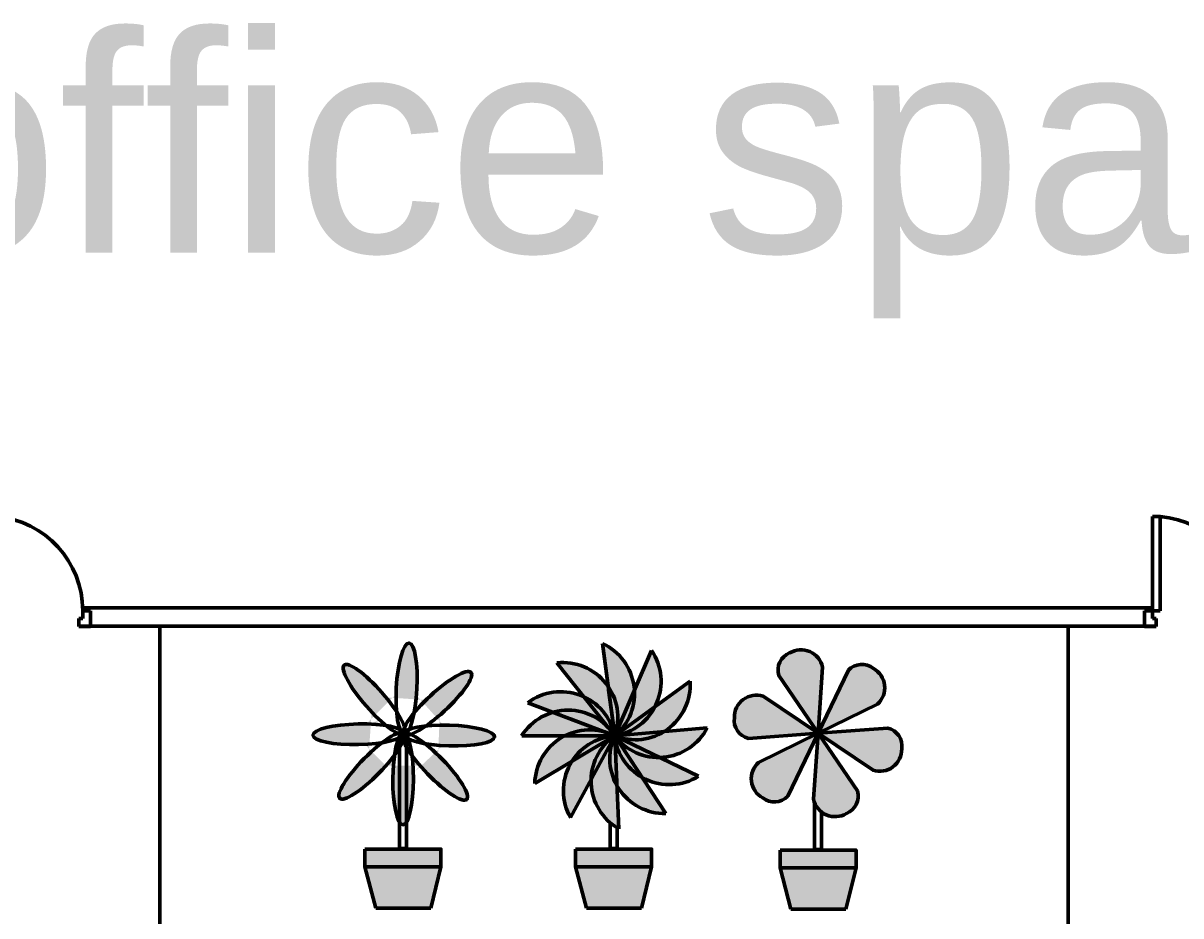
# Model space of a CAD drawing. Header units: feet. Extents: x 9 to 183943, y 42 to 62180.
# Drawn here: x 14097.6 to 14474.6, y 41514.7 to 41805.4 of the extents above; entities that cross this region are included whole.
import ezdxf

# ---------------------------------------------------------------- set-up
doc = ezdxf.new("R2010")
doc.units = ezdxf.units.FT
doc.header["$LTSCALE"] = 2.5
doc.header["$MEASUREMENT"] = 0
doc.layers.add('1', color=7, linetype='Continuous', lineweight=50)
doc.layers.add('3', color=7, linetype='Continuous', lineweight=30)
doc.styles.get("Standard").update_dxf_attribs({"font": 'arial.ttf'})

# ---------------------------------------------------------------- blocks, each defined once
blk = doc.blocks.new('*U53')
at = {"layer": '1'}
blk.add_ellipse((0, 0), major_axis=(14.81, 0.3), ratio=0.227459, dxfattribs=at)
blk = doc.blocks.new('*U48')
at = {"layer": '1', "color": 0, "linetype": 'ByBlock', "lineweight": -2, "transparency": 16777216}
for p, rotation in [((2836.89, 7402.33), 265.7922521989047), ((2826.31, 7398.78), 310.0909608987222), ((2846.94, 7397.49), 221.4935434990873), ((2825.48, 7377.11), 44.29870869981744), ((2846.15, 7376.84), 132.8961260994524), ((2850.75, 7387), 177.1948347992698), ((2835.76, 7372.77), 88.59741739963488)]:
    blk.add_blockref('*U53', p, dxfattribs=dict(at, rotation=rotation))
blk.add_blockref('*U53', (2821.17, 7387.4), dxfattribs=at)
blk = doc.blocks.new('*U49')
at = {"layer": '1'}
for p, q in [((15.14, -4.17), (-15.14, -4.17)), ((0, -4.17), (15.14, -4.17))]:
    blk.add_line(p, q, dxfattribs=at)
blk.add_arc((0, -13.74), 17.92, 32.2961, 147.7039, dxfattribs=at)
blk = doc.blocks.new('*U50')
at = {"layer": '1', "color": 0, "linetype": 'ByBlock', "lineweight": -2, "transparency": 16777216}
for p, rotation in [((3348.72, 8768.94), 277.5228828953356), ((3340.44, 8767.85), 308.3587587725952), ((3356.39, 8765.64), 246.6870070180761), ((3333.89, 8762.66), 339.1946346498547), ((3361.28, 8758.87), 215.8511311408166), ((3331.42, 8749.2), 30.83587587725947), ((3335.71, 8742.03), 61.671751754519), ((3362.01, 8750.55), 185.015255263557), ((3343.06, 8738.07), 92.50762763177853), ((3351.4, 8738.44), 123.3435035090381), ((3358.38, 8743.03), 154.1793793862976)]:
    blk.add_blockref('*U49', p, dxfattribs=dict(at, rotation=rotation))
blk.add_blockref('*U49', (3331.42, 8757.56), dxfattribs=at)
blk = doc.blocks.new('*U51')
at = {"layer": '1'}
blk.add_lwpolyline([(5.8, -13.59), (-7.01, 5.2, -0.390289), (-3.45, 12.55, -0.515259), (7.27, 7.93), (5.8, -13.59)], format="xyb", dxfattribs=at)
blk = doc.blocks.new('*U52')
at = {"layer": '1', "color": 0, "linetype": 'ByBlock', "lineweight": -2, "transparency": 16777216}
blk.add_blockref('*U51', (1593.87, 4211.6), dxfattribs=at)
for p, rotation in [((1608.53, 4209.83), 299.9999999999999), ((1585, 4199.79), 59.99999999999997), ((1614.33, 4196.24), 239.9999999999999), ((1590.79, 4186.2), 120), ((1605.46, 4184.43), 180)]:
    blk.add_blockref('*U51', p, dxfattribs=dict(at, rotation=rotation))

msp = doc.modelspace()

# ---------------------------------------------------------------- hatches: boundary and pattern name
at = {"layer": '3', "transparency": 33554585}
h = msp.add_hatch(color=256, dxfattribs=at)
h.dxf.hatch_style = 1
h.set_gradient(color1=(255, 0, 255), color2=(255, 0, 255), tint=1)
edge = h.paths.add_edge_path()
edge.add_ellipse((14211.92, 41585.2), major_axis=(-9.77, 11.13), ratio=0.227459, start_angle=238.2338, end_angle=487.5039)
edge.add_ellipse((14206.78, 41573.82), major_axis=(14.81, 0.3), ratio=0.227459, start_angle=23.1374, end_angle=51.903, ccw=False)
edge.add_ellipse((14222.5, 41588.75), major_axis=(0.78, 14.79), ratio=0.227459, start_angle=481.2738, end_angle=515.0047, ccw=False)
edge = h.paths.add_edge_path()
edge.add_ellipse((14222.5, 41588.75), major_axis=(0.78, 14.79), ratio=0.227459, start_angle=238.2338, end_angle=481.2738)
edge.add_ellipse((14211.92, 41585.2), major_axis=(-9.77, 11.13), ratio=0.227459, start_angle=205.6046, end_angle=238.2338, ccw=False)
edge.add_ellipse((14232.55, 41583.91), major_axis=(10.89, 10.04), ratio=0.227459, start_angle=481.2738, end_angle=512.7438, ccw=False)
edge = h.paths.add_edge_path()
edge.add_ellipse((14232.55, 41583.91), major_axis=(10.89, 10.04), ratio=0.227459, start_angle=238.2338, end_angle=481.2738)
edge.add_ellipse((14222.5, 41588.75), major_axis=(0.78, 14.79), ratio=0.227459, start_angle=205.6046, end_angle=238.2338, ccw=False)
edge.add_ellipse((14236.36, 41573.42), major_axis=(-14.8, 0.42), ratio=0.227459, start_angle=301.2738, end_angle=332.7438, ccw=False)
edge = h.paths.add_edge_path()
edge.add_ellipse((14236.36, 41573.42), major_axis=(-14.8, 0.42), ratio=0.227459, start_angle=58.2338, end_angle=301.2738)
edge.add_ellipse((14232.55, 41583.91), major_axis=(10.89, 10.04), ratio=0.227459, start_angle=205.6046, end_angle=238.2338, ccw=False)
edge.add_ellipse((14231.76, 41563.26), major_axis=(-10.3, 10.64), ratio=0.227459, start_angle=301.2738, end_angle=332.7438, ccw=False)
edge = h.paths.add_edge_path()
edge.add_ellipse((14231.76, 41563.26), major_axis=(-10.3, 10.64), ratio=0.227459, start_angle=58.2338, end_angle=301.2738)
edge.add_ellipse((14236.36, 41573.42), major_axis=(-14.8, 0.42), ratio=0.227459, start_angle=25.6046, end_angle=58.2338, ccw=False)
edge.add_ellipse((14221.37, 41559.19), major_axis=(0.06, 14.81), ratio=0.227459, start_angle=301.2738, end_angle=332.7438, ccw=False)
edge = h.paths.add_edge_path()
edge.add_ellipse((14221.37, 41559.19), major_axis=(0.06, 14.81), ratio=0.227459, start_angle=199.2683, end_angle=301.2738)
edge.add_ellipse((14231.76, 41563.26), major_axis=(-10.3, 10.64), ratio=0.227459, start_angle=41.313, end_angle=58.2338, ccw=False)
edge.add_line((14222.43, 41569.7), (14222.43, 41545.2))
edge = h.paths.add_edge_path()
edge.add_ellipse((14231.76, 41563.26), major_axis=(-10.3, 10.64), ratio=0.227459, start_angle=25.6046, end_angle=41.313, ccw=False)
edge.add_ellipse((14211.1, 41563.53), major_axis=(10.39, 10.56), ratio=0.227459, start_angle=315.2114, end_angle=332.7438, ccw=False)
edge.add_line((14220.16, 41569.36), (14220.16, 41545.29))
edge.add_ellipse((14221.37, 41559.19), major_axis=(0.06, 14.81), ratio=0.227459, start_angle=159.883, end_angle=199.2683)
edge.add_line((14222.43, 41545.2), (14222.43, 41569.7))
edge = h.paths.add_edge_path()
edge.add_ellipse((14211.1, 41563.53), major_axis=(10.39, 10.56), ratio=0.227459, start_angle=301.2738, end_angle=315.2114, ccw=False)
edge.add_ellipse((14221.37, 41559.19), major_axis=(0.06, 14.81), ratio=0.227459, start_angle=58.2338, end_angle=159.883)
edge.add_line((14220.16, 41545.29), (14220.16, 41569.36))
edge = h.paths.add_edge_path()
edge.add_ellipse((14211.1, 41563.53), major_axis=(10.39, 10.56), ratio=0.227459, start_angle=58.2338, end_angle=301.2738)
edge.add_ellipse((14221.37, 41559.19), major_axis=(0.06, 14.81), ratio=0.227459, start_angle=25.6046, end_angle=58.2338, ccw=False)
edge.add_ellipse((14206.78, 41573.82), major_axis=(14.81, 0.3), ratio=0.227459, start_angle=301.2738, end_angle=332.7438, ccw=False)
edge = h.paths.add_edge_path()
edge.add_ellipse((14211.92, 41585.2), major_axis=(-9.77, 11.13), ratio=0.227459, start_angle=487.5039, end_angle=515.0047, ccw=False)
edge.add_ellipse((14206.78, 41573.82), major_axis=(14.81, 0.3), ratio=0.227459, start_angle=51.903, end_angle=301.2738)
edge.add_ellipse((14211.1, 41563.53), major_axis=(10.39, 10.56), ratio=0.227459, start_angle=23.1374, end_angle=58.2338, ccw=False)
at = {"layer": '3', "transparency": 33554559}
h = msp.add_hatch(color=256, dxfattribs=at)
h.dxf.hatch_style = 1
h.set_gradient(color1=(255, 255, 0), color2=(255, 255, 0), tint=1)
h.paths.add_polyline_path([(14261.94, 41584.09), (14270.14, 41580.98, -0.275783), (14287.91, 41576.3), (14280.86, 41585.21), (14280.2, 41586.03, 0.275783)])
h.paths.add_polyline_path([(14286.72, 41574.68, -0.030344), (14288.78, 41574), (14288.78, 41574.49), (14289.34, 41574.49), (14287.91, 41576.3, 0.275783), (14270.14, 41580.98)])
h.paths.add_polyline_path([(14290.25, 41573.34, 0.077366), (14288.78, 41568.02), (14288.78, 41563.87, 0.099421), (14290.96, 41557.16)])
h.paths.add_polyline_path([(14290.92, 41558.21), (14290.96, 41557.16, 0.002467), (14291.05, 41557), (14291.05, 41569.72, -0.051828), (14290.25, 41573.34)])
h.paths.add_polyline_path([(14291.05, 41572.13), (14290.25, 41573.34, 0.051828), (14291.05, 41569.72)])
h.paths.add_polyline_path([(14290.25, 41573.34, 0.026044), (14288.78, 41572.19), (14288.78, 41570.6)])
h.paths.add_polyline_path([(14290.25, 41573.34), (14288.78, 41570.6), (14288.78, 41568.02, -0.077366)], flags=17)
h.paths.add_polyline_path([(14290.25, 41573.34, 0.020704), (14288.78, 41573.17), (14288.78, 41572.46)], flags=17)
h.paths.add_polyline_path([(14288.78, 41573.9), (14288.78, 41573.34), (14290.25, 41573.34)], flags=17)
h.paths.add_polyline_path([(14290.25, 41573.34), (14289.34, 41574.49), (14288.78, 41574.49), (14288.78, 41574, -0.022576)])
h.paths.add_polyline_path([(14290.25, 41573.34, 0.016635), (14289.98, 41574.49), (14289.46, 41574.49, -0.019649)])
h.paths.add_polyline_path([(14290.62, 41574.49), (14290.1, 41574.49), (14290.25, 41573.34, 0.016959)])
h.paths.add_polyline_path([(14289.46, 41574.49), (14289.98, 41574.49, 0.221346), (14280.2, 41586.03), (14287.91, 41576.3, -0.033272)])
h.paths.add_polyline_path([(14288.13, 41589.39), (14290.1, 41574.49), (14290.62, 41574.49, 0.221007)], flags=17)
h.paths.add_polyline_path([(14290.75, 41574.49), (14291.05, 41574.49), (14291.05, 41574.04, 0.223231), (14296.66, 41588.21)])
h.paths.add_polyline_path([(14290.25, 41573.34, 0.014838), (14291.05, 41574.04), (14291.05, 41574.49), (14290.75, 41574.49)])
h.paths.add_polyline_path([(14303.38, 41582.82), (14291.05, 41573.91), (14291.05, 41573.48, 0.226959)], flags=17)
h.paths.add_polyline_path([(14291.05, 41574.04), (14291.05, 41573.91), (14302.53, 41582.2), (14303.38, 41582.82, 0.275783), (14302.24, 41601.15), (14296.66, 41588.21, -0.223231)])
h.paths.add_polyline_path([(14296.25, 41587.24), (14296.66, 41588.21, 0.275783), (14286.29, 41603.36), (14288.13, 41589.39, -0.221007), (14290.62, 41574.49), (14290.75, 41574.49)])
h.paths.add_polyline_path([(14305.34, 41574.66), (14306.38, 41574.75, 0.275783), (14314.8, 41591.07), (14303.38, 41582.82, -0.226959), (14291.05, 41573.48), (14291.05, 41573.41)])
h.paths.add_polyline_path([(14290.25, 41573.34, 0.01129), (14291.05, 41573.48), (14291.05, 41573.91)], flags=17)
h.paths.add_polyline_path([(14291.05, 41573.04), (14291.05, 41573.41), (14290.25, 41573.34, 0.01186)])
h.paths.add_polyline_path([(14290.25, 41573.34, 0.017535), (14291.05, 41572.36), (14291.05, 41572.95)])
at = {"layer": '3'}
h = msp.add_hatch(color=256, dxfattribs=at)
h.dxf.hatch_style = 1
h.set_gradient(color1=(127, 127, 255), color2=(127, 127, 255), tint=1)
h.paths.add_polyline_path([(14355.35, 41574.08), (14355.35, 41574.93), (14338.58, 41586.2, 0.515259), (14329.22, 41579.23, 0.390289), (14333.81, 41572.47)])
h.paths.add_polyline_path([(14356.48, 41574.17), (14357.95, 41595.69, 0.515259), (14347.24, 41600.3, 0.390289), (14343.67, 41592.95)])
h.paths.add_polyline_path([(14374.49, 41595.24, 0.390289), (14366.35, 41594.65), (14356.48, 41574.17), (14375.85, 41583.65, 0.515259)])
h.paths.add_polyline_path([(14374.38, 41562.13, 0.515259), (14383.74, 41569.1, 0.390289), (14379.15, 41575.87), (14357.62, 41574.25), (14357.62, 41573.4)])
h.paths.add_polyline_path([(14357.62, 41572.5), (14357.62, 41548.5, 0.310808), (14365.72, 41548.03, 0.390289), (14369.29, 41555.38)])
h.paths.add_polyline_path([(14355.35, 41571.81), (14355.35, 41573.61), (14337.11, 41564.68, 0.515259), (14338.47, 41553.09, 0.390289), (14346.62, 41553.68)])
h.paths.add_polyline_path([(14355.35, 41557.57), (14355.35, 41551.53, 0.134567), (14357.62, 41548.5), (14357.62, 41572.5), (14356.48, 41574.17)])
at = {"layer": '3', "transparency": 33554559}
h = msp.add_hatch(color=256, dxfattribs=at)
h.dxf.hatch_style = 1
h.set_gradient(color1=(255, 255, 0), color2=(255, 255, 0), tint=1)
h.paths.add_polyline_path([(14276.1, 41578.71), (14270.14, 41580.98, 0.183583), (14259.97, 41573.34), (14274.06, 41573.34, -0.183583), (14286.72, 41574.68)])
h.paths.add_polyline_path([(14288.78, 41570.6), (14282.57, 41559.08, 0.224851), (14288.78, 41545.06)])
h.paths.add_polyline_path([(14271.46, 41597.08), (14280.2, 41586.03, -0.221346), (14289.98, 41574.49), (14290.1, 41574.49), (14288.13, 41589.39, 0.275783)])
at = {"layer": '3'}
h = msp.add_hatch(color=256, dxfattribs=at)
h.dxf.hatch_style = 1
h.set_gradient(color1=(127, 127, 255), color2=(127, 127, 255), tint=1)
h.paths.add_polyline_path([(14375.85, 41583.65, 0.515259), (14374.49, 41595.24, 0.390289), (14366.35, 41594.65), (14356.48, 41574.17)])
at = {"layer": '3', "transparency": 33554559}
h = msp.add_hatch(color=256, dxfattribs=at)
h.dxf.hatch_style = 1
h.set_gradient(color1=(255, 255, 0), color2=(255, 255, 0), tint=1)
h.paths.add_polyline_path([(14276.35, 41565.03, -0.217084), (14288.78, 41573.17), (14288.78, 41573.34), (14275.11, 41573.34), (14274.06, 41573.34, 0.275783), (14264.25, 41557.81)])
h.paths.add_polyline_path([(14274.06, 41573.34), (14288.78, 41573.34), (14288.78, 41573.9), (14286.72, 41574.68, 0.183583)])
h.paths.add_polyline_path([(14288.78, 41572.46), (14288.78, 41573.17, 0.217084), (14276.35, 41565.03)], flags=17)
h.paths.add_polyline_path([(14288.78, 41572.19), (14288.78, 41572.46), (14277.25, 41565.57), (14276.35, 41565.03, 0.275783), (14275.88, 41546.68), (14282.57, 41559.08, -0.211501)])
h.paths.add_polyline_path([(14282.57, 41559.08), (14288.78, 41570.6), (14288.78, 41572.19, 0.211501)], flags=17)
h.paths.add_polyline_path([(14291.05, 41555.16), (14290.96, 41557.16, -0.099421), (14288.78, 41563.87), (14288.78, 41545.06, 0.039347), (14291.05, 41543.39)])
h.paths.add_polyline_path([(14306.9, 41548.03), (14299.15, 41559.81, -0.184746), (14291.05, 41569.72), (14291.05, 41557, 0.27313)])
h.paths.add_polyline_path([(14317.52, 41560.14), (14304.83, 41566.28, -0.220403), (14291.05, 41572.36), (14291.05, 41572.13), (14298.58, 41560.68), (14299.15, 41559.81, 0.275783)])
h.paths.add_polyline_path([(14291.05, 41573.04), (14291.05, 41572.95), (14303.89, 41566.74), (14304.83, 41566.28, 0.275783), (14320.43, 41575.98), (14306.38, 41574.75, -0.22636)])
h.paths.add_polyline_path([(14291.05, 41573.41), (14291.05, 41573.04, 0.22636), (14306.38, 41574.75)], flags=17)
h.paths.add_polyline_path([(14291.05, 41572.95), (14291.05, 41572.36, 0.220403), (14304.83, 41566.28)])
h.paths.add_polyline_path([(14299.15, 41559.81), (14291.05, 41572.13), (14291.05, 41569.72, 0.184746)], flags=17)
at = {"layer": '3'}
h = msp.add_hatch(color=256, dxfattribs=at)
h.dxf.hatch_style = 1
h.set_gradient(color1=(127, 63, 0), color2=(127, 63, 0), tint=1)
h.paths.add_polyline_path([(14232.03, 41523.98), (14233.67, 41530.71), (14208.92, 41530.71), (14210.7, 41523.98)])
h.paths.add_polyline_path([(14233.67, 41530.71), (14233.67, 41536.43), (14208.92, 41536.43), (14208.92, 41530.71)])
h.paths.add_polyline_path([(14230.39, 41517.25), (14232.03, 41523.98), (14210.7, 41523.98), (14212.47, 41517.25)])
h.paths.add_polyline_path([(14277.54, 41530.71), (14281.1, 41517.25), (14299.01, 41517.25), (14302.29, 41530.71)])
h.paths.add_polyline_path([(14302.29, 41530.71), (14302.29, 41536.43), (14277.54, 41536.43), (14277.54, 41530.71)])
h.paths.add_polyline_path([(14368.86, 41530.38), (14368.86, 41536.1), (14344.11, 41536.1), (14344.11, 41530.38)])
h.paths.add_polyline_path([(14344.11, 41530.38), (14345.88, 41523.65), (14367.21, 41523.65), (14368.86, 41530.38)])
h.paths.add_polyline_path([(14345.88, 41523.65), (14347.66, 41516.93), (14365.57, 41516.93), (14367.21, 41523.65)])

# ---------------------------------------------------------------- linework, layer by layer
at = {"layer": '1'}
for p, q in [((14467.91, 41644.74), (14465.35, 41644.74)), ((14465.35, 41644.74), (14465.35, 41614.05)), ((14467.91, 41614.05), (14467.91, 41644.74)), ((14117.02, 41615), (14465.35, 41615)), ((14117.02, 41615), (14465.35, 41615)), ((14115.76, 41608.94), (14115.76, 41611.49)), ((14115.76, 41611.49), (14117.04, 41611.49)), ((14117.04, 41614.05), (14117.04, 41614.05)), ((14117.04, 41611.49), (14117.04, 41614.05)), ((14117.04, 41614.05), (14119.6, 41614.05)), ((14119.6, 41614.05), (14119.6, 41608.94)), ((14462.8, 41614.05), (14462.8, 41608.94)), ((14465.35, 41614.05), (14462.8, 41614.05)), ((14465.35, 41614.05), (14467.91, 41614.05)), ((14465.35, 41611.49), (14465.35, 41614.05)), ((14466.63, 41611.49), (14465.35, 41611.49)), ((14466.63, 41608.94), (14466.63, 41611.49)), ((14115.76, 41609), (14466.63, 41609)), ((14119.6, 41608.94), (14115.76, 41608.94)), ((14142.1, 41609), (14142.1, 40493)), ((14437.9, 41609), (14437.9, 40493)), ((14462.8, 41608.94), (14466.63, 41608.94)), ((14212.47, 41517.25), (14208.92, 41530.71)), ((14233.67, 41530.71), (14230.39, 41517.25)), ((14281.1, 41517.25), (14277.54, 41530.71)), ((14302.29, 41530.71), (14299.01, 41517.25)), ((14347.66, 41516.93), (14344.11, 41530.38)), ((14368.86, 41530.38), (14365.57, 41516.93)), ((14230.39, 41517.25), (14212.47, 41517.25)), ((14299.01, 41517.25), (14281.1, 41517.25)), ((14365.57, 41516.93), (14347.66, 41516.93))]:
    msp.add_line(p, q, dxfattribs=at)
for points in [[(14220.16, 41536.67), (14222.43, 41536.67), (14222.43, 41574.49), (14220.16, 41574.49)], [(14208.92, 41536.43), (14233.67, 41536.43), (14233.67, 41530.71), (14208.92, 41530.71)], [(14277.54, 41536.43), (14302.29, 41536.43), (14302.29, 41530.71), (14277.54, 41530.71)], [(14344.11, 41536.1), (14368.86, 41536.1), (14368.86, 41530.38), (14344.11, 41530.38)]]:
    msp.add_lwpolyline(points, close=True, dxfattribs=at)
for points in [[(14288.78, 41574), (14288.78, 41573.9)], [(14288.78, 41573.34), (14288.78, 41573.17)], [(14289.46, 41574.49), (14289.34, 41574.49)], [(14290.1, 41574.49), (14289.98, 41574.49)], [(14290.75, 41574.49), (14290.62, 41574.49)], [(14291.05, 41573.91), (14291.05, 41574.04)], [(14291.05, 41573.41), (14291.05, 41573.48)], [(14355.35, 41574.17), (14355.35, 41574.08)], [(14288.78, 41572.46), (14288.78, 41572.19)], [(14288.78, 41570.6), (14288.78, 41568.02)], [(14291.05, 41572.95), (14291.05, 41573.04)], [(14291.05, 41572.13), (14291.05, 41572.36)], [(14291.05, 41555.16), (14291.05, 41557)], [(14355.35, 41551.53), (14355.35, 41536.34), (14357.62, 41536.34), (14357.62, 41548.5)], [(14288.78, 41545.06), (14288.78, 41536.67), (14291.05, 41536.67), (14291.05, 41543.39)]]:
    msp.add_lwpolyline(points, dxfattribs=at)
for centre in [(14086.15, 41613.97), (14465.15, 41613.97)]:
    msp.add_arc(centre, 30.89, 0.1463, 84.8746, dxfattribs=at)

# ---------------------------------------------------------------- block references
for name, p in [('*U48', (11385.61, 34186.42)), ('*U50', (10943.69, 32819.95)), ('*U52', (12756.82, 37376.15))]:
    msp.add_blockref(name, p, dxfattribs=at)

# ---------------------------------------------------------------- texts
msp.add_text('office space', height=70.9076, dxfattribs=at).set_placement((14054.15, 41730.7))

doc.saveas('drawing.dxf')
